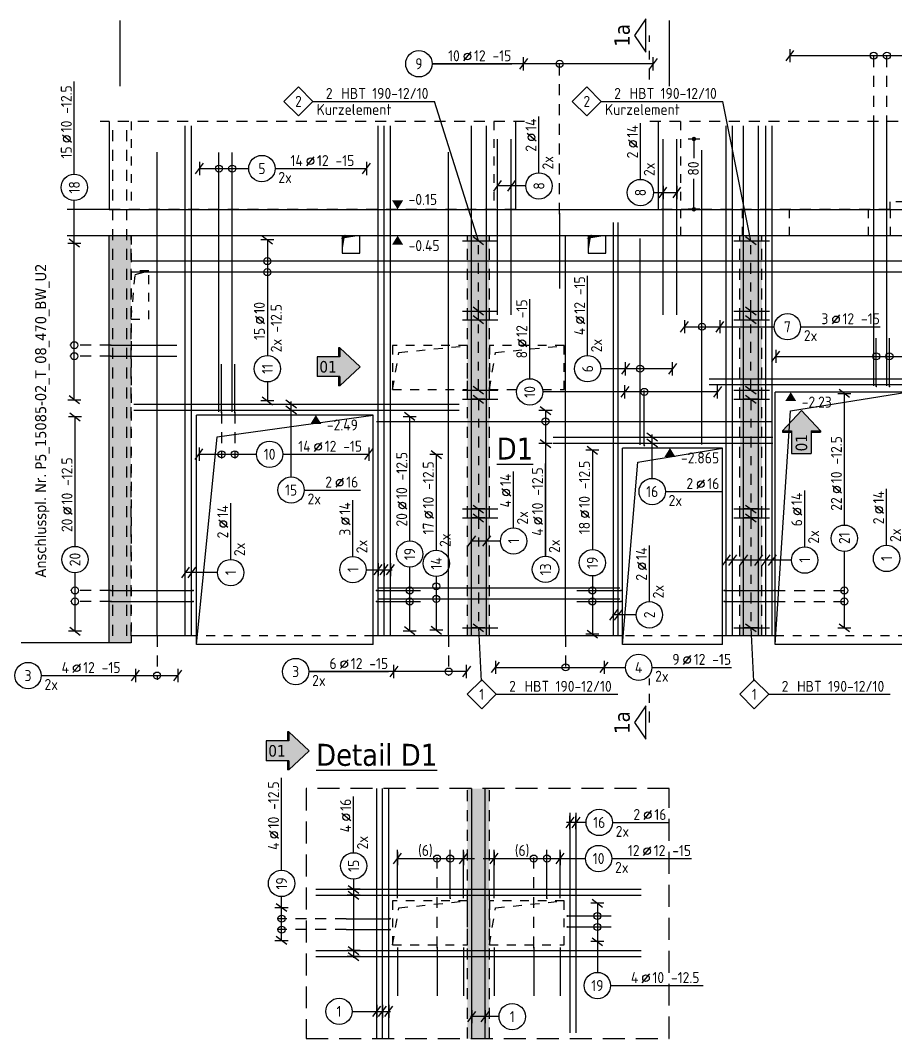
# Model space of a CAD drawing. Extents: x -12 to 78.8, y 0 to 40.3.
# Drawn here: x 2.31 to 12.26, y 15.06 to 26.64 of the extents above; entities that cross this region are included whole.
import ezdxf
from ezdxf.enums import TextEntityAlignment as Align

# ---------------------------------------------------------------- set-up
doc = ezdxf.new("R2010")
doc.units = 0
doc.header["$LTSCALE"] = 0.5
for name, pattern in [('AUSGEZOGEN', [1000.01, 1000, 0.01]), ('DASHDOTSMALL', [1.05, 0.5, -0.25, 0.05, -0.25]), ('DOT', [0.175, 0.05, -0.125]), ('HIDDEN', [0.375, 0.25, -0.125]), ('HIDDEN2', [0.187, 0.125, -0.062]), ('STRICHLINIE', [0.75, 0.5, -0.25]), ('STRICHPUNKT2', [0.55, 0.25, -0.125, 0.05, -0.125]), ('VERDECKT', [0.375, 0.25, -0.125])]:
    doc.linetypes.add(name, pattern=pattern)
for name, color, linetype in [('ACHSEN', 7, 'Continuous'), ('AFU', 7, 'Continuous'), ('BETON', 7, 'Continuous'), ('DETAIL', 7, 'Continuous'), ('DRUEBER', 7, 'Continuous'), ('grau_hell', 7, 'Continuous'), ('grau_mittel', 7, 'Continuous'), ('HBT', 7, 'Continuous'), ('HILFE', 7, 'Continuous'), ('INDEX', 7, 'Continuous'), ('koten', 7, 'Continuous'), ('MASSE', 7, 'Continuous'), ('OBJEKT', 7, 'Continuous'), ('RND', 7, 'Continuous'), ('SCHATTEN', 15, 'Continuous'), ('SCHNITTE', 7, 'Continuous'), ('TEXT', 7, 'Continuous'), ('VERDECKT', 7, 'Continuous'), ('WBZ', 7, 'Continuous')]:
    doc.layers.add(name, color=color, linetype=linetype)
doc.layers.add('NOPLOT', color=7, linetype='Continuous', plot=False)
doc.styles.add('helv', font='tahoma.ttf')
doc.styles.add('txt', font='isocp.shx')
doc.linetypes.add('AFU_50K', pattern='A,0.15,["/",Standard,S=0.2,R=0,X=-0.01,Y=-0.1],0.07,["/",Standard,S=0.2,R=0,X=-0.01,Y=-0.1],0.15', length=0.37)
doc.linetypes.add('AFU_50L', pattern='A,0.75,["/",Standard,S=0.2,R=0,X=-0.01,Y=-0.1],0.07,["/",Standard,S=0.2,R=0,X=-0.01,Y=-0.1],0.75', length=1.57)
doc.linetypes.add('AFU_50M', pattern='A,0.45,["/",Standard,S=0.2,R=0,X=-0.01,Y=-0.1],0.07,["/",Standard,S=0.2,R=0,X=-0.01,Y=-0.1],0.45', length=0.97)
doc.dimstyles.new('DOT_I', dxfattribs={"dimscale": 0.5, "dimtxt": 0.25, "dimasz": 0.25, "dimexe": 0.1, "dimexo": 0.3, "dimgap": 0.1, "dimtad": 1, "dimdec": 3, "dimzin": 3, "dimtxsty": 'txt', "dimblk": 'DOT', "dimblk1": 'DOT', "dimblk2": 'DOT', "dimsah": 1, "dimcen": 0.1, "dimse1": 1, "dimse2": 1, "dimazin": 0, "dimtfac": 1, "dimtdec": 4, "dimtix": 1, "dimtmove": 2, "dimatfit": 3, "dimfxl": 0, "dimtvp": 1, "dimtolj": 1, "dimtzin": 0, "dimarcsym": 0})

# ---------------------------------------------------------------- blocks, each defined once
blk = doc.blocks.new('okrd_o')
at = {"layer": 'koten', "color": 7, "linetype": 'Continuous'}
blk.add_solid([(-0.125, 0.202), (0.125, 0.202), (0, 0)], dxfattribs=at)
at = {"layer": 'koten', "style": 'txt'}
blk.add_attdef('OKRD', (0.25, 0.1), '', height=0.25, dxfattribs=at)
blk = doc.blocks.new('okrd_u')
at = {"layer": 'koten', "color": 7, "linetype": 'Continuous'}
blk.add_solid([(-0.125, -0.202), (0.125, -0.202), (0, 0)], dxfattribs=at)
at = {"layer": 'koten', "style": 'txt'}
blk.add_attdef('OKRD', (0.25, -0.35), '', height=0.25, dxfattribs=at)
blk = doc.blocks.new('RND_LEI')
at = {"layer": 'RND', "color": 7, "linetype": 'Continuous'}
blk.add_line((1.022, 0.066), (1.19, 0.27), dxfattribs=at)
for centre, radius in [((0, 0), 0.3), ((1.106, 0.168), 0.075)]:
    blk.add_circle(centre, radius, dxfattribs=at)
at = {"layer": 'RND', "color": 7, "linetype": 'Continuous', "style": 'txt'}
blk.add_attdef('ANZ', text='', height=0.25, dxfattribs=at).set_placement((0.931, 0.057), align=Align.RIGHT)
for tag, p in [('DUM', (1.253, 0.057)), ('ABSTD', (1.674, 0.057)), ('POSTXT', (0.374, -0.327))]:
    blk.add_attdef(tag, p, '', height=0.25, dxfattribs=at)
blk.add_attdef('POSL', text='', height=0.25, dxfattribs=at).set_placement((0, 0), align=Align.MIDDLE)
blk = doc.blocks.new('lei_gre')
at = {"layer": 'RND', "color": 7, "linetype": 'Continuous'}
for p, q in [((-0.09, -0.12), (0.09, 0.12)), ((0, 0.15), (0, -0.15))]:
    blk.add_line(p, q, dxfattribs=at)
blk = doc.blocks.new('HBT_LEI')
at = {"layer": 'HBT', "color": 7, "linetype": 'Continuous'}
blk.add_lwpolyline([(-0.33, 0), (0, 0.33), (0.33, 0), (0, -0.33)], close=True, dxfattribs=at)
at = {"layer": 'HBT', "color": 7, "linetype": 'Continuous', "style": 'txt'}
blk.add_attdef('STKH', text='', height=0.25, dxfattribs=at).set_placement((0.776, 0.055), align=Align.RIGHT)
at = {"layer": 'HBT', "style": 'txt'}
for tag, p in [('ARTH', (0.973, 0.055)), ('TEXTH', (0.415, -0.309))]:
    blk.add_attdef(tag, p, '', height=0.25, dxfattribs=at)
at = {"layer": 'HBT', "color": 7, "linetype": 'Continuous', "style": 'txt'}
blk.add_attdef('POSH', text='', height=0.25, dxfattribs=at).set_placement((0, -0.126), align=Align.CENTER)
blk = doc.blocks.new('RND_HIN')
at = {"layer": 'RND', "color": 7, "linetype": 'Continuous'}
blk.add_circle((0, 0), 0.3, dxfattribs=at)
at = {"layer": 'RND', "color": 7, "linetype": 'Continuous', "style": 'txt'}
blk.add_attdef('POSI', text='', height=0.25, dxfattribs=at).set_placement((0, 0), align=Align.MIDDLE)
blk = doc.blocks.new('SCHN-2')
at = {"layer": 'SCHNITTE', "color": 6, "linetype": 'Continuous'}
blk.add_lwpolyline([(0.378, 0.088), (0, 0.34), (-0.378, 0.088)], close=True, dxfattribs=at)
at = {"layer": 'SCHNITTE', "color": 1, "linetype": 'DASHDOTSMALL', "style": 'helv'}
blk.add_attdef('SCHN-2', text='', height=0.35, dxfattribs=at).set_placement((0, 0.45), align=Align.CENTER)
blk = doc.blocks.new('DOT')
at = {"layer": 'MASSE', "color": 7, "linetype": 'Continuous'}
for p, q in [((0, 0), (-1, 0)), ((0, 0.54), (0, -0.54))]:
    blk.add_line(p, q, dxfattribs=at)
at = {"layer": 'MASSE', "color": 7, "linetype": 'Continuous', "const_width": 0.2}
blk.add_lwpolyline([(-0.1, 0, 1), (0.1, 0, 1)], format="xyb", close=True, dxfattribs=at)
blk = doc.blocks.new('*D33')
at = {"layer": 'Defpoints', "color": 0, "linetype": 'AUSGEZOGEN', "transparency": 16777216}
for p in [(9.968, 25.29), (9.968, 25.29), (9.968, 24.49)]:
    blk.add_point(p, dxfattribs=at)
at = {"layer": 'MASSE', "color": 0, "linetype": 'AUSGEZOGEN', "lineweight": -2, "transparency": 16777216}
for p, q in [((9.968, 25.165), (9.968, 25.073)), ((9.968, 24.615), (9.968, 24.835))]:
    blk.add_line(p, q, dxfattribs=at)
at = {"layer": 'MASSE', "color": 0, "linetype": 'AUSGEZOGEN', "lineweight": -2, "transparency": 16777216, "xscale": 0.125, "yscale": 0.125, "zscale": 0.125}
for p, rotation in [((9.968, 25.29), 90), ((9.968, 24.49), 270)]:
    blk.add_blockref('DOT', p, dxfattribs=dict(at, rotation=rotation))
at = {"layer": 'MASSE', "color": 0, "linetype": 'AUSGEZOGEN', "transparency": 16777216, "insert": (9.961, 24.954), "char_height": 0.125, "attachment_point": 5, "rotation": 90, "style": 'txt'}
blk.add_mtext('\\A1;80', dxfattribs=at)
blk = doc.blocks.new('hin_ind5')
at = {"layer": 'grau_hell', "linetype": 'AUSGEZOGEN'}
h = blk.add_hatch(color=9, dxfattribs=at)
h.dxf.hatch_style = 2
h.paths.add_polyline_path([(0, 0), (0.619, -0.577), (0.619, -0.3), (1.306, -0.3), (1.306, 0.3), (0.619, 0.3), (0.619, 0.577)])
h.paths.add_polyline_path([(0.34, -0.274), (1.311, -0.274), (1.311, 0.274), (0.34, 0.274)], flags=9)
at = {"layer": 'OBJEKT', "linetype": 'AUSGEZOGEN'}
for points in [[(0.619, 0.3), (0.66, 0.3), (0.66, 0.577), (0.619, 0.577)], [(0.619, -0.577), (0.66, -0.577), (0.66, -0.3), (0.619, -0.3)]]:
    blk.add_hatch(color=1, dxfattribs=at).paths.add_polyline_path(points)
at = {"layer": 'OBJEKT', "color": 1, "linetype": 'AUSGEZOGEN'}
for p, q in [((0, 0), (0.619, 0.577)), ((0.619, 0.577), (0.619, 0.3)), ((0.619, 0.577), (0.66, 0.577)), ((0.66, 0.577), (0.66, 0.3)), ((0, 0), (0.619, -0.577)), ((0.619, 0.3), (1.306, 0.3)), ((1.306, 0.3), (1.306, -0.3)), ((0.619, -0.3), (0.619, -0.577)), ((0.619, -0.3), (1.306, -0.3)), ((0.66, -0.3), (0.66, -0.577))]:
    blk.add_line(p, q, dxfattribs=at)
at = {"layer": 'OBJEKT', "color": 7, "linetype": 'AUSGEZOGEN'}
blk.add_line((0.619, -0.577), (0.66, -0.577), dxfattribs=at)
at = {"layer": 'INDEX', "color": 1, "linetype": 'Continuous', "style": 'helv'}
blk.add_attdef('INDEX', text='', height=0.35, rotation=360, dxfattribs=at).set_placement((1.259, 0), align=Align.MIDDLE_RIGHT)

msp = doc.modelspace()

# ---------------------------------------------------------------- hatches: boundary and pattern name
at = {"layer": 'grau_mittel'}
for points in [[(3.3158, 19.5598), (3.5658, 19.5598), (3.5658, 19.6398), (3.5658, 24.1898), (3.3158, 24.1898)], [(7.3908, 19.6398), (7.6408, 19.6398), (7.6408, 24.1898), (7.3908, 24.1898)], [(10.7408, 24.1898), (10.4908, 24.1898), (10.4908, 19.6398), (10.7408, 19.6398)], [(7.3908, 15.0572), (7.6408, 15.0572), (7.6408, 17.9019), (7.3908, 17.9019)]]:
    msp.add_hatch(color=61, dxfattribs=at).paths.add_polyline_path(points)

# ---------------------------------------------------------------- linework, layer by layer
at = {"layer": 'ACHSEN', "color": 140, "linetype": 'AUSGEZOGEN'}
for p, q in [((3.4408, 25.8892), (3.4408, 26.6392)), ((9.6908, 25.8892), (9.6908, 26.6392))]:
    msp.add_line(p, q, dxfattribs=at)
at = {"layer": 'AFU', "color": 8, "linetype": 'AFU_50L'}
for p, q in [((3.3158, 24.4898), (7.9408, 24.4898)), ((9.5658, 24.4898), (17.8158, 24.4898)), ((5.9658, 24.1898), (3.3158, 24.1898)), ((8.7658, 24.1898), (6.1658, 24.1898)), ((17.5158, 24.1898), (8.9658, 24.1898)), ((9.1558, 19.6398), (6.3208, 19.6398))]:
    msp.add_line(p, q, dxfattribs=at)
at = {"layer": 'AFU', "color": 8, "linetype": 'AFU_50M'}
for p, q in [((4.3108, 19.6398), (3.5658, 19.6398)), ((10.8908, 19.6398), (10.2908, 19.6398))]:
    msp.add_line(p, q, dxfattribs=at)
at = {"layer": 'AFU', "color": 8, "linetype": 'AFU_50K'}
for p, q in [((3.5658, 19.6398), (3.5658, 19.5598)), ((3.5658, 19.5598), (3.3158, 19.5598))]:
    msp.add_line(p, q, dxfattribs=at)
at = {"layer": 'BETON', "color": 6, "linetype": 'AUSGEZOGEN'}
for p, q in [((3.3158, 25.4898), (3.3158, 24.4898)), ((7.9408, 24.4898), (7.9408, 25.4898)), ((9.5658, 24.4898), (9.5658, 25.4898)), ((3.3158, 24.4898), (2.8404, 24.4898)), ((7.9408, 24.4898), (9.5658, 24.4898)), ((3.3158, 24.1898), (2.8404, 24.1898)), ((3.3158, 19.5598), (3.3158, 24.1898)), ((10.8908, 19.5398), (10.8908, 22.4098)), ((12.3908, 22.4098), (10.8908, 22.4098)), ((4.3108, 19.5398), (4.3108, 22.1498)), ((6.3208, 22.1498), (4.3108, 22.1498)), ((6.3208, 19.5398), (6.3208, 22.1498)), ((9.1558, 19.5398), (9.1558, 21.7748)), ((10.2908, 21.7748), (9.1558, 21.7748)), ((10.2908, 19.5398), (10.2908, 21.7748)), ((3.3158, 19.5598), (2.3158, 19.5598)), ((6.3208, 19.5398), (4.3108, 19.5398)), ((10.2908, 19.5398), (9.1558, 19.5398)), ((12.3908, 19.5398), (10.8908, 19.5398))]:
    msp.add_line(p, q, dxfattribs=at)
for points in [[(5.9658, 24.1898), (5.9658, 23.9898), (6.1658, 23.9898), (6.1658, 24.1898)], [(8.7658, 24.1898), (8.7658, 23.9898), (8.9658, 23.9898), (8.9658, 24.1898)]]:
    msp.add_lwpolyline(points, close=True, dxfattribs=at)
at = {"layer": 'DETAIL', "color": 102, "linetype": 'STRICHLINIE'}
msp.add_lwpolyline([(5.5564, 15.0572), (9.6878, 15.0572), (9.6878, 17.9019), (5.5564, 17.9019)], close=True, dxfattribs=at)
at = {"layer": 'DRUEBER', "color": 7, "linetype": 'DOT'}
for p, q in [((3.5658, 25.4898), (3.5658, 24.4898)), ((7.6908, 25.4898), (7.6908, 24.4898)), ((9.8158, 25.4898), (9.8158, 24.1898)), ((3.5658, 24.4898), (7.6908, 24.4898)), ((10.5158, 24.4898), (11.0508, 24.4898)), ((10.5158, 24.4898), (10.5158, 24.1898)), ((11.0508, 24.4898), (11.0508, 24.1898)), ((11.9508, 24.4898), (12.2008, 24.4898)), ((11.9508, 24.4898), (11.9508, 24.1898)), ((12.2008, 24.4898), (12.2008, 24.1898)), ((3.5658, 24.1898), (3.5658, 19.6398)), ((9.8158, 24.1898), (3.5658, 24.1898)), ((11.0508, 24.1898), (10.5158, 24.1898)), ((12.2008, 24.1898), (11.9508, 24.1898)), ((6.3208, 19.6398), (4.3108, 19.6398)), ((10.2908, 19.6398), (9.1558, 19.6398)), ((12.3908, 19.6398), (10.8908, 19.6398))]:
    msp.add_line(p, q, dxfattribs=at)
at = {"layer": 'HBT', "color": 7, "linetype": 'AUSGEZOGEN'}
for p, q in [((5.6346, 25.7181), (7.0164, 25.7181)), ((7.5158, 24.1316), (7.0164, 25.7181)), ((8.9144, 25.7181), (10.2962, 25.7181)), ((10.6158, 24.1316), (10.2962, 25.7181)), ((7.5156, 19.7316), (7.5466, 19.1241)), ((10.6156, 19.7316), (10.6466, 19.1241)), ((7.7193, 18.9743), (9.1011, 18.9743)), ((10.8193, 18.9743), (12.2011, 18.9743))]:
    msp.add_line(p, q, dxfattribs=at)
at = {"layer": 'HBT', "color": 6, "linetype": 'STRICHPUNKT2'}
for p, q in [((7.5158, 23.3316), (7.5158, 24.1316)), ((10.6158, 23.3316), (10.6158, 24.1316)), ((7.5158, 22.4316), (7.5158, 23.2316)), ((10.6158, 22.4316), (10.6158, 23.2316)), ((7.5156, 22.3316), (7.5156, 21.0816)), ((10.6156, 22.3316), (10.6156, 21.0816)), ((7.5156, 20.9816), (7.5156, 19.7316)), ((10.6156, 20.9816), (10.6156, 19.7316))]:
    msp.add_line(p, q, dxfattribs=at)
at = {"layer": 'HBT', "color": 7, "linetype": 'VERDECKT'}
for p, q in [((7.5158, 23.2316), (7.5158, 23.3316)), ((10.6158, 23.2316), (10.6158, 23.3316)), ((7.5156, 21.0816), (7.5156, 20.9816)), ((10.6156, 21.0816), (10.6156, 20.9816))]:
    msp.add_line(p, q, dxfattribs=at)
at = {"layer": 'HILFE', "color": 102, "linetype": 'HIDDEN'}
for p, q in [((8.0408, 25.4898), (3.2158, 25.4898)), ((17.9158, 25.4898), (9.4658, 25.4898))]:
    msp.add_line(p, q, dxfattribs=at)
at = {"layer": 'HILFE', "color": 102, "linetype": 'AUSGEZOGEN'}
for p, q in [((11.0675, 22.1968), (12.3908, 22.4098)), ((4.5456, 21.9021), (6.3208, 22.1498)), ((10.8908, 19.5398), (11.0675, 22.1968)), ((4.3108, 19.5398), (4.5456, 21.9021)), ((9.3289, 21.6159), (10.2908, 21.7748)), ((9.1558, 19.5398), (9.3289, 21.6159))]:
    msp.add_line(p, q, dxfattribs=at)
at = {"layer": 'NOPLOT', "color": 191, "linetype": 'Continuous'}
for points in [[(6.5958, 16.6544), (6.5958, 17.2044)], [(7.3458, 16.6544), (7.3458, 17.2044)], [(7.6958, 16.6544), (7.6958, 17.2044)], [(8.4458, 16.6544), (8.4458, 17.2044)], [(6.5958, 16.0931), (6.5958, 15.5431)], [(7.3458, 16.0931), (7.3458, 15.5431)], [(7.6958, 16.0931), (7.6958, 15.5431)], [(8.4458, 16.0931), (8.4458, 15.5431)]]:
    msp.add_lwpolyline(points, dxfattribs=at)
at = {"layer": 'OBJEKT', "color": 191, "linetype": 'AUSGEZOGEN'}
for p, q in [((7.3335, 24.1316), (7.7364, 24.1316)), ((10.4232, 24.1316), (10.8261, 24.1316)), ((7.3335, 23.3316), (7.7364, 23.3316)), ((10.4232, 23.3316), (10.8261, 23.3316)), ((7.3335, 23.2316), (7.7364, 23.2316)), ((10.4232, 23.2316), (10.8261, 23.2316)), ((7.3335, 22.4316), (7.7364, 22.4316)), ((10.4232, 22.4316), (10.8261, 22.4316)), ((7.3335, 22.3316), (7.7364, 22.3316)), ((10.4232, 22.3316), (10.8261, 22.3316)), ((7.3335, 21.0816), (7.7364, 21.0816)), ((10.4232, 21.0816), (10.8261, 21.0816)), ((7.3335, 20.9816), (7.7364, 20.9816)), ((10.4232, 20.9816), (10.8261, 20.9816)), ((7.3335, 19.7316), (7.7364, 19.7316)), ((10.4232, 19.7316), (10.8261, 19.7316))]:
    msp.add_line(p, q, dxfattribs=at)
at = {"layer": 'RND', "color": 102, "linetype": 'VERDECKT'}
for p, q in [((8.4403, 24.4376), (8.4403, 26.1955)), ((12.0123, 25.4318), (12.0123, 26.2879)), ((12.1623, 25.4318), (12.1623, 26.2879)), ((3.3359, 22.9442), (2.87, 22.9442)), ((3.3359, 22.8192), (2.87, 22.8192)), ((9.4033, 22.3039), (9.4033, 22.4636)), ((4.5949, 22.1805), (4.5949, 21.654)), ((4.7449, 22.1805), (4.7449, 21.654)), ((3.3359, 20.1548), (2.8776, 20.1548)), ((10.8814, 20.1548), (11.7286, 20.1548)), ((3.3359, 20.0298), (2.8776, 20.0298)), ((10.8814, 20.0298), (11.7286, 20.0298)), ((3.8612, 19.6398), (3.8612, 19.1368)), ((7.1777, 19.6398), (7.1777, 19.1826)), ((8.5071, 19.6398), (8.5071, 19.2302)), ((7.0458, 16.0931), (7.0458, 17.1555)), ((8.1458, 16.0931), (8.1458, 17.1555)), ((6.0108, 16.4217), (5.2268, 16.4217)), ((6.0108, 16.2967), (5.2268, 16.2967))]:
    msp.add_line(p, q, dxfattribs=at)
at = {"layer": 'RND', "color": 7, "linetype": 'AUSGEZOGEN'}
for p, q in [((11.0603, 26.2379), (12.3681, 26.2379)), ((8.0283, 26.1455), (6.9892, 26.1455)), ((6.9892, 26.1455), (7.8955, 26.1455)), ((9.5034, 26.1455), (8.0283, 26.1455)), ((2.92, 24.8898), (2.92, 25.9423)), ((8.2049, 24.906), (8.2049, 25.546)), ((9.3589, 24.8309), (9.3589, 25.4709)), ((4.3437, 24.9533), (4.9036, 24.9533)), ((5.2036, 24.9533), (6.2426, 24.9533)), ((2.92, 24.1057), (2.92, 24.5898)), ((2.92, 22.3231), (2.92, 24.1057)), ((5.1157, 24.1417), (5.1157, 22.8264)), ((8.7586, 22.8267), (8.7586, 23.733)), ((8.0998, 22.5636), (8.0998, 23.4699)), ((9.8599, 23.1545), (10.2638, 23.1545)), ((10.2638, 23.1545), (10.8809, 23.1545)), ((11.1809, 23.1545), (12.0871, 23.1545)), ((10.8999, 22.8175), (12.3785, 22.8175)), ((9.1889, 22.6767), (8.9086, 22.6767)), ((9.7236, 22.6767), (9.1889, 22.6767)), ((5.1157, 22.5264), (5.1157, 22.3108)), ((9.1813, 22.4136), (8.2498, 22.4136)), ((10.2345, 22.4136), (9.1813, 22.4136)), ((11.6786, 20.8989), (11.6786, 22.3939)), ((2.9276, 22.1287), (2.9276, 20.6567)), ((6.735, 20.7195), (6.735, 22.1328)), ((8.2794, 22.2024), (8.2794, 21.8274)), ((8.2794, 21.8274), (8.2794, 20.5448)), ((4.3386, 21.704), (4.9916, 21.704)), ((5.2916, 21.704), (6.2698, 21.704)), ((7.0372, 21.7024), (7.0372, 20.6126)), ((8.8126, 21.7502), (8.8126, 20.6196)), ((8.2794, 20.5448), (8.2794, 21.5973)), ((7.9164, 20.867), (7.9164, 21.507)), ((5.5355, 21.2968), (6.1755, 21.2968)), ((9.6429, 21.2797), (10.2829, 21.2797)), ((11.2278, 20.6499), (11.2278, 21.2899)), ((12.1587, 20.6692), (12.1587, 21.3092)), ((4.6986, 20.5081), (4.6986, 21.1481)), ((6.089, 20.5411), (6.089, 21.1811)), ((9.4612, 20.0275), (9.4612, 20.6675)), ((11.6786, 19.728), (11.6786, 20.5989)), ((6.735, 19.6959), (6.735, 20.4195)), ((2.9276, 20.3567), (2.9276, 19.6919)), ((7.0372, 20.3126), (7.0372, 19.7024)), ((8.8126, 20.3196), (8.8126, 19.6594)), ((6.555, 19.2326), (5.588, 19.2326)), ((5.588, 19.2326), (6.4943, 19.2326)), ((7.3819, 19.2326), (6.555, 19.2326)), ((7.7101, 19.2802), (8.9456, 19.2802)), ((8.9456, 19.2802), (9.1891, 19.2802)), ((9.4891, 19.2802), (10.3953, 19.2802)), ((2.5438, 19.1868), (3.45, 19.1868)), ((3.45, 19.1868), (3.617, 19.1868)), ((3.617, 19.1868), (4.0979, 19.1868)), ((5.2768, 16.9724), (5.2768, 18.0249)), ((6.0967, 17.1724), (6.0967, 17.8124)), ((9.0405, 17.516), (9.6805, 17.516)), ((6.5958, 17.1055), (7.3458, 17.1055)), ((7.6958, 17.1055), (8.4458, 17.1055)), ((8.4458, 17.1055), (8.7338, 17.1055)), ((9.0338, 17.1055), (9.9401, 17.1055)), ((5.2768, 16.5473), (5.2768, 16.6724)), ((8.8694, 16.5967), (8.8694, 16.1604)), ((5.2768, 16.1729), (5.2768, 16.5473)), ((8.8694, 16.1604), (8.8694, 15.8108)), ((9.0194, 15.6608), (10.0719, 15.6608))]:
    msp.add_line(p, q, dxfattribs=at)
at = {"layer": 'RND', "color": 102, "linetype": 'AUSGEZOGEN'}
for p, q in [((8.0549, 24.756), (7.7276, 24.756)), ((9.5089, 24.6809), (9.784, 24.6809)), ((5.3855, 21.4468), (5.3855, 22.3025)), ((9.4929, 21.4297), (9.4929, 21.9284)), ((7.7664, 20.717), (7.4275, 20.717)), ((6.239, 20.3911), (6.5369, 20.3911)), ((11.0778, 20.4999), (10.3237, 20.4999)), ((4.5486, 20.3581), (4.172, 20.3581)), ((9.3112, 19.8775), (9.0425, 19.8775)), ((8.7405, 17.516), (8.5189, 17.516)), ((6.0967, 16.8724), (6.0967, 15.9769)), ((6.0813, 15.3677), (6.5172, 15.3677)), ((7.7508, 15.3074), (7.4244, 15.3074))]:
    msp.add_line(p, q, dxfattribs=at)
at = {"layer": 'RND', "color": 7, "linetype": 'VERDECKT'}
msp.add_line((7.3458, 17.1055), (7.6958, 17.1055), dxfattribs=at)
at = {"layer": 'RND', "color": 7, "linetype": 'HIDDEN'}
for points in [[(3.3564, 19.6398), (3.3564, 25.4398)], [(3.5163, 19.6398), (3.5163, 25.4398)]]:
    msp.add_lwpolyline(points, dxfattribs=at)
at = {"layer": 'RND', "color": 1, "linetype": 'AUSGEZOGEN'}
for points in [[(4.1824, 19.6398), (4.1824, 25.4398)], [(4.2543, 19.6398), (4.2543, 25.4398)], [(6.3773, 19.6398), (6.3773, 25.4398)], [(6.4432, 19.6398), (6.4432, 25.4398)], [(6.5151, 19.6398), (6.5151, 25.4398)], [(7.4365, 19.6398), (7.4365, 25.4398)], [(7.6081, 19.6398), (7.6081, 25.4398)], [(10.3355, 19.6398), (10.3355, 25.4398)], [(10.4074, 19.6398), (10.4074, 25.4398)], [(10.5307, 19.6398), (10.5307, 25.4398)], [(10.7023, 19.6398), (10.7023, 25.4398)], [(10.7864, 19.6398), (10.7864, 25.4398)], [(10.8582, 19.6398), (10.8582, 25.4398)], [(12.0123, 22.4818), (12.0123, 25.4318)], [(12.1623, 22.4818), (12.1623, 25.4318)], [(7.7316, 23.2898), (7.7316, 25.2898)], [(7.8906, 23.2898), (7.8906, 25.2898)], [(9.616, 23.2898), (9.616, 25.2898)], [(9.7749, 23.2898), (9.7749, 25.2898)], [(3.8612, 19.6398), (3.8612, 25.1398)], [(4.5656, 22.1862), (4.5656, 25.1362)], [(4.7156, 22.1862), (4.7156, 25.1362)], [(7.1777, 19.6398), (7.1777, 25.1398)], [(10.0594, 21.8143), (10.0594, 25.1643)], [(8.4403, 24.4376), (8.4403, 23.5876)], [(9.0529, 19.6398), (9.0529, 24.3398)], [(9.1045, 19.6398), (9.1045, 24.3398)], [(8.5071, 19.6398), (8.5071, 24.1898)], [(9.3559, 21.8096), (9.3559, 24.1596)], [(13.0658, 23.9006), (3.5658, 23.9006)], [(13.0658, 23.7756), (3.5658, 23.7756)], [(3.3359, 22.9442), (4.0859, 22.9442)], [(12.0416, 22.4761), (12.0416, 23.0261)], [(12.1916, 22.4761), (12.1916, 23.0261)], [(3.3359, 22.8192), (4.0859, 22.8192)], [(4.5949, 22.1805), (4.5949, 22.7305)], [(4.7449, 22.1805), (4.7449, 22.7305)], [(10.1408, 22.5637), (13.1408, 22.5637)], [(10.1408, 22.4962), (13.1408, 22.4962)], [(3.5956, 22.2737), (7.2956, 22.2737)], [(9.4033, 21.8039), (9.4033, 22.3039)], [(3.5956, 22.2062), (7.2956, 22.2062)], [(6.3578, 22.0774), (10.8578, 22.0774)], [(8.3667, 21.8987), (10.8667, 21.8987)], [(8.3667, 21.8312), (10.8667, 21.8312)], [(3.3359, 20.1548), (4.2708, 20.1548)], [(6.3574, 20.1548), (6.8574, 20.1548)], [(6.3747, 20.1842), (9.1247, 20.1842)], [(8.6371, 20.1548), (9.1371, 20.1548)], [(10.3125, 20.1548), (10.8814, 20.1548)], [(6.3747, 20.0592), (9.1247, 20.0592)], [(3.3359, 20.0298), (4.2708, 20.0298)], [(6.3574, 20.0298), (6.8574, 20.0298)], [(8.6371, 20.0298), (9.1371, 20.0298)], [(10.3125, 20.0298), (10.8814, 20.0298)], [(6.3596, 15.0572), (6.3596, 17.9019)], [(6.4255, 15.0572), (6.4255, 17.9019)], [(6.4975, 15.0572), (6.4975, 17.9019)], [(7.4425, 15.0572), (7.4425, 17.9019)], [(7.5932, 15.0572), (7.5932, 17.9019)], [(8.5564, 17.6237), (8.5564, 15.1237)], [(8.6238, 17.6237), (8.6238, 15.1237)], [(7.1958, 16.6544), (7.1958, 17.2044)], [(8.2958, 16.6544), (8.2958, 17.2044)], [(5.6661, 16.7554), (9.3661, 16.7554)], [(5.6661, 16.688), (9.3661, 16.688)], [(8.5274, 16.4523), (9.0274, 16.4523)], [(6.0108, 16.4217), (6.5108, 16.4217)], [(6.0108, 16.2967), (6.5108, 16.2967)], [(8.5274, 16.3273), (9.0274, 16.3273)], [(5.6661, 16.0595), (9.3661, 16.0595)], [(5.6661, 15.992), (9.3661, 15.992)], [(7.0458, 16.0931), (7.0458, 15.5431)], [(8.1458, 16.0931), (8.1458, 15.5431)]]:
    msp.add_lwpolyline(points, dxfattribs=at)
at = {"layer": 'RND', "color": 7, "linetype": 'AUSGEZOGEN', "const_width": 0.01}
for points in [[(8.4353, 24.4376, 1), (8.4453, 24.4376, 1)], [(3.3309, 22.9442, 1), (3.3409, 22.9442, 1)], [(3.3309, 22.8192, 1), (3.3409, 22.8192, 1)], [(12.0366, 22.4761, 1), (12.0466, 22.4761, 1)], [(12.1866, 22.4761, 1), (12.1966, 22.4761, 1)], [(4.5899, 22.1805, 1), (4.5999, 22.1805, 1)], [(4.7399, 22.1805, 1), (4.7499, 22.1805, 1)], [(9.3983, 21.8039, 1), (9.4083, 21.8039, 1)], [(3.3309, 20.1548, 1), (3.3409, 20.1548, 1)], [(4.2658, 20.1548, 1), (4.2758, 20.1548, 1)], [(6.3524, 20.1548, 1), (6.3624, 20.1548, 1)], [(9.1321, 20.1548, 1), (9.1421, 20.1548, 1)], [(10.3075, 20.1548, 1), (10.3175, 20.1548, 1)], [(10.8764, 20.1548, 1), (10.8864, 20.1548, 1)], [(3.3309, 20.0298, 1), (3.3409, 20.0298, 1)], [(4.2658, 20.0298, 1), (4.2758, 20.0298, 1)], [(6.3524, 20.0298, 1), (6.3624, 20.0298, 1)], [(9.1321, 20.0298, 1), (9.1421, 20.0298, 1)], [(10.3075, 20.0298, 1), (10.3175, 20.0298, 1)], [(10.8764, 20.0298, 1), (10.8864, 20.0298, 1)], [(7.1908, 16.6544, 1), (7.2008, 16.6544, 1)], [(8.2908, 16.6544, 1), (8.3008, 16.6544, 1)], [(8.5224, 16.4523, 1), (8.5324, 16.4523, 1)], [(6.5058, 16.4217, 1), (6.5158, 16.4217, 1)], [(8.5224, 16.3273, 1), (8.5324, 16.3273, 1)], [(6.5058, 16.2967, 1), (6.5158, 16.2967, 1)], [(7.0408, 16.0931, -1), (7.0508, 16.0931, -1)], [(8.1408, 16.0931, -1), (8.1508, 16.0931, -1)]]:
    msp.add_lwpolyline(points, format="xyb", close=True, dxfattribs=at)
at = {"layer": 'RND', "color": 7, "linetype": 'AUSGEZOGEN'}
for centre in [(8.4403, 26.1455), (12.0123, 26.2379), (12.1623, 26.2379), (4.5656, 24.9533), (4.7156, 24.9533), (5.1157, 23.9006), (5.1157, 23.7756), (10.0594, 23.1545), (2.92, 22.9442), (2.92, 22.8192), (12.0416, 22.8175), (12.1916, 22.8175), (9.3559, 22.6767), (9.4033, 22.4136), (8.2794, 22.0774), (4.5949, 21.704), (4.7449, 21.704), (2.9276, 20.1548), (6.735, 20.1548), (7.0372, 20.2024), (8.8126, 20.1548), (11.6786, 20.1548), (2.9276, 20.0298), (6.735, 20.0298), (7.0372, 20.0592), (8.8126, 20.0298), (11.6786, 20.0298), (3.8612, 19.1868), (7.1777, 19.2326), (8.5071, 19.2802), (7.0458, 17.1055), (7.1958, 17.1055), (8.1458, 17.1055), (8.2958, 17.1055), (5.2768, 16.4217), (8.8694, 16.4523), (5.2768, 16.2967), (8.8694, 16.3273)]:
    msp.add_circle(centre, 0.04, dxfattribs=at)
at = {"layer": 'SCHATTEN', "color": 1, "linetype": 'AUSGEZOGEN'}
for points in [[(5.9658, 23.9898, 0, 0.0326, 0), (5.982, 24.1885, 0, 0, 0), (5.9671, 24.1736, 0.0326, 0, 0), (6.1658, 24.1898, 0, 0, 0)], [(8.7658, 23.9898, 0, 0.0326, 0), (8.782, 24.1885, 0, 0, 0), (8.7671, 24.1736, 0.0326, 0, 0), (8.9658, 24.1898, 0, 0, 0)]]:
    msp.add_lwpolyline(points, format="xyseb", dxfattribs=at)
at = {"layer": 'SCHNITTE', "color": 6, "linetype": 'STRICHPUNKT2'}
for p, q in [((9.4631, 25.9683), (9.4631, 26.4683)), ((9.4631, 18.6525), (9.4631, 19.1525))]:
    msp.add_line(p, q, dxfattribs=at)
at = {"layer": 'VERDECKT', "color": 7, "linetype": 'HIDDEN'}
for p, q in [((12.3908, 24.5748), (12.1958, 24.5748)), ((12.1958, 24.5748), (12.1958, 24.4898)), ((7.9408, 24.4898), (3.3158, 24.4898))]:
    msp.add_line(p, q, dxfattribs=at)
at = {"layer": 'VERDECKT', "color": 7, "linetype": 'VERDECKT'}
for p, q in [((12.1958, 24.4898), (9.5658, 24.4898)), ((3.5658, 19.6398), (3.5658, 24.1898)), ((7.3908, 24.1898), (3.5658, 24.1898)), ((7.3908, 19.6398), (7.3908, 24.1898)), ((7.6408, 19.6398), (7.6408, 24.1898)), ((10.4908, 24.1898), (7.6408, 24.1898)), ((10.4908, 19.6398), (10.4908, 24.1898)), ((10.7408, 19.6398), (10.7408, 24.1898)), ((12.2921, 24.1898), (10.7408, 24.1898)), ((7.3908, 15.0572), (7.3908, 17.9019)), ((7.6408, 15.0572), (7.6408, 17.9019))]:
    msp.add_line(p, q, dxfattribs=at)
at = {"layer": 'WBZ', "color": 102, "linetype": 'HIDDEN2'}
for p, q in [((3.5658, 23.2398), (3.6125, 23.7492)), ((3.6125, 23.7492), (3.7658, 23.7898)), ((6.6124, 22.8613), (7.3908, 22.9398)), ((7.7124, 22.8613), (8.4908, 22.9398)), ((6.5408, 22.4398), (6.6124, 22.8613)), ((7.6408, 22.4398), (7.7124, 22.8613)), ((6.6124, 16.5452), (7.3908, 16.6237)), ((7.7124, 16.5452), (8.4908, 16.6237)), ((6.5408, 16.1237), (6.6124, 16.5452)), ((7.6408, 16.1237), (7.7124, 16.5452))]:
    msp.add_line(p, q, dxfattribs=at)
for points in [[(3.5658, 23.2398), (3.7658, 23.2398), (3.7658, 23.7898), (3.5658, 23.7898)], [(6.5408, 22.4398), (7.3908, 22.4398), (7.3908, 22.9398), (6.5408, 22.9398)], [(6.5408, 16.1237), (7.3908, 16.1237), (7.3908, 16.6237), (6.5408, 16.6237)], [(7.6408, 16.1237), (8.4908, 16.1237), (8.4908, 16.6237), (7.6408, 16.6237)]]:
    msp.add_lwpolyline(points, close=True, dxfattribs=at)
msp.add_lwpolyline([(8.2475, 22.4398), (8.4908, 22.4398), (8.4908, 22.9398), (7.6408, 22.9398), (7.6408, 22.4398), (7.9521, 22.4398)], dxfattribs=at)

# ---------------------------------------------------------------- block references
at = {"color": 7, "linetype": 'AUSGEZOGEN'}
ref = msp.add_blockref('hin_ind5', (6.1724, 22.6991), dxfattribs=dict(at, xscale=-0.375, yscale=0.375, zscale=0.375))
ref.add_attrib('INDEX', '01', dxfattribs={"layer": 'INDEX', "color": 1, "linetype": 'Continuous', "height": 0.13125, "style": 'helv'}).set_placement((5.9045, 22.6991), align=Align.MIDDLE_RIGHT)
ref = msp.add_blockref('hin_ind5', (11.1899, 22.2012), dxfattribs=dict(at, xscale=-0.375, yscale=0.375, zscale=0.375, rotation=90))
ref.add_attrib('INDEX', '01', dxfattribs={"layer": 'INDEX', "color": 1, "linetype": 'Continuous', "height": 0.13125, "rotation": 90, "style": 'helv'}).set_placement((11.1899, 21.9333), align=Align.MIDDLE_RIGHT)
ref = msp.add_blockref('hin_ind5', (5.5914, 18.3308), dxfattribs=dict(at, xscale=-0.375, yscale=0.375, zscale=0.375))
ref.add_attrib('INDEX', '01', dxfattribs={"layer": 'INDEX', "color": 1, "linetype": 'Continuous', "height": 0.13125, "style": 'helv'}).set_placement((5.3235, 18.3308), align=Align.MIDDLE_RIGHT)
at = {"layer": 'HBT', "color": 7, "linetype": 'AUSGEZOGEN', "xscale": 0.5, "yscale": 0.5, "zscale": 0.5}
for p, values in [((5.4696, 25.7181), {'POSH': '2', 'STKH': '2', 'ARTH': 'HBT 190-12/10', 'TEXTH': 'Kurzelement'}), ((8.7494, 25.7181), {'POSH': '2', 'STKH': '2', 'ARTH': 'HBT 190-12/10', 'TEXTH': 'Kurzelement'}), ((7.5543, 18.9743), {'POSH': '1', 'STKH': '2', 'ARTH': 'HBT 190-12/10'}), ((10.6543, 18.9743), {'POSH': '1', 'STKH': '2', 'ARTH': 'HBT 190-12/10'})]:
    msp.add_blockref('HBT_LEI', p, dxfattribs=at).add_auto_attribs(values)
at = {"layer": 'HBT', "color": 6, "linetype": 'STRICHPUNKT2', "xscale": 0.5, "yscale": 0.5, "zscale": 0.5}
for p, rotation in [((7.5158, 24.1316), 90), ((10.6158, 24.1316), 90), ((7.5158, 23.3316), 90), ((10.6158, 23.3316), 90), ((7.5158, 23.2316), 90), ((10.6158, 23.2316), 90), ((7.5158, 22.4316), 90), ((10.6158, 22.4316), 90), ((7.5156, 22.3316), 270), ((10.6156, 22.3316), 270), ((7.5156, 21.0816), 270), ((10.6156, 21.0816), 270), ((7.5156, 20.9816), 270), ((10.6156, 20.9816), 270), ((7.5156, 19.7316), 270), ((10.6156, 19.7316), 270)]:
    msp.add_blockref('lei_gre', p, dxfattribs=dict(at, rotation=rotation))
at = {"layer": 'koten', "color": 7, "linetype": 'AUSGEZOGEN'}
ref = msp.add_blockref('okrd_o', (6.5973, 24.4898), dxfattribs=dict(at, xscale=0.5, yscale=0.5, zscale=0.5))
ref.add_attrib('OKRD', '-0.15', (6.7223, 24.5398), dxfattribs={"layer": '0', "color": 0, "linetype": 'ByBlock', "height": 0.125, "style": 'txt'})
at = {"layer": 'koten', "color": 7, "linetype": 'HIDDEN'}
ref = msp.add_blockref('okrd_u', (6.5973, 24.1898), dxfattribs=dict(at, xscale=0.5, yscale=0.5, zscale=0.5))
ref.add_attrib('OKRD', '-0.45', (6.7223, 24.0148), dxfattribs={"layer": '0', "color": 0, "linetype": 'ByBlock', "height": 0.125, "style": 'txt'})
at = {"layer": 'koten', "color": 1, "linetype": 'AUSGEZOGEN', "xscale": 0.5, "yscale": 0.5, "zscale": 0.5}
for p, values in [((11.0689, 22.4098), {'OKRD': '-2.23'}), ((5.6673, 22.1498), {'OKRD': '-2.49'}), ((9.6953, 21.7748), {'OKRD': '-2.865'})]:
    msp.add_blockref('okrd_u', p, dxfattribs=at).add_auto_attribs(values)
at = {"layer": 'RND', "color": 7, "linetype": 'AUSGEZOGEN', "xscale": 0.5, "yscale": 0.5, "zscale": 0.5}
for name, p, values in [('RND_LEI', (6.8392, 26.1455), {'POSL': '9', 'DUM': '12', 'ANZ': '10', 'ABSTD': '-15'}), ('RND_LEI', (5.0536, 24.9533), {'POSL': '5', 'DUM': '12', 'ANZ': '14', 'ABSTD': '-15', 'POSTXT': '2x'}), ('RND_LEI', (11.0309, 23.1545), {'POSL': '7', 'DUM': '12', 'ANZ': '3', 'ABSTD': '-15', 'POSTXT': '2x'}), ('RND_LEI', (5.1416, 21.704), {'POSL': '10', 'DUM': '12', 'ANZ': '14', 'ABSTD': '-15'}), ('RND_LEI', (5.3855, 21.2968), {'POSL': '15', 'DUM': '16', 'ANZ': '2', 'POSTXT': '2x'}), ('RND_LEI', (9.4929, 21.2797), {'POSL': '16', 'DUM': '16', 'ANZ': '2', 'POSTXT': '2x'}), ('RND_LEI', (5.438, 19.2326), {'POSL': '3', 'DUM': '12', 'ANZ': '6', 'ABSTD': '-15', 'POSTXT': '2x'}), ('RND_LEI', (9.3391, 19.2802), {'POSL': '4', 'DUM': '12', 'ANZ': '9', 'ABSTD': '-15', 'POSTXT': '2x'}), ('RND_LEI', (2.3938, 19.1868), {'POSL': '3', 'DUM': '12', 'ANZ': '4', 'ABSTD': '-15', 'POSTXT': '2x'}), ('RND_LEI', (8.8905, 17.516), {'POSL': '16', 'DUM': '16', 'ANZ': '2', 'POSTXT': '2x'}), ('RND_LEI', (8.8838, 17.1055), {'POSL': '10', 'DUM': '12', 'ANZ': '12', 'ABSTD': '-15', 'POSTXT': '2x'}), ('RND_LEI', (8.8694, 15.6608), {'POSL': '19', 'DUM': '10', 'ANZ': '4', 'ABSTD': '-12.5'}), ('RND_HIN', (5.9313, 15.3677), {'POSI': '1'}), ('RND_HIN', (7.9008, 15.3074), {'POSI': '1'})]:
    msp.add_blockref(name, p, dxfattribs=at).add_auto_attribs(values)
for p in [(11.0603, 26.2379), (4.3437, 24.9533), (6.2426, 24.9533), (9.8599, 23.1545), (10.2638, 23.1545), (10.8999, 22.8175), (4.3386, 21.704), (6.2698, 21.704), (7.7101, 19.2802), (8.9456, 19.2802), (3.617, 19.1868), (4.0979, 19.1868), (6.5958, 17.1055), (7.3458, 17.1055), (7.6958, 17.1055), (8.4458, 17.1055), (6.3596, 15.3677), (6.4255, 15.3677), (6.4975, 15.3677), (7.4425, 15.3074), (7.5932, 15.3074)]:
    msp.add_blockref('lei_gre', p, dxfattribs=at)
for p, rotation in [((8.0283, 26.1455), 180), ((9.5034, 26.1455), 180), ((2.92, 24.1057), 90), ((5.1157, 24.1417), 270), ((9.1889, 22.6767), 180), ((9.7236, 22.6767), 180), ((9.1813, 22.4136), 180), ((10.2345, 22.4136), 180), ((2.92, 22.3231), 90), ((5.1157, 22.3108), 270), ((11.6786, 22.3939), 90), ((8.2794, 22.2024), 270), ((2.9276, 22.1287), 270), ((6.735, 22.1328), 90), ((8.2794, 21.8274), 270), ((8.8126, 21.7502), 270), ((7.0372, 21.7024), 270), ((2.9276, 19.6919), 270), ((6.735, 19.6959), 90), ((7.0372, 19.7024), 270), ((8.8126, 19.6594), 270), ((11.6786, 19.728), 90), ((6.555, 19.2326), 180), ((7.3819, 19.2326), 180), ((5.2768, 16.5473), 90), ((8.8694, 16.5967), 270), ((5.2768, 16.1729), 90), ((8.8694, 16.1604), 270)]:
    msp.add_blockref('lei_gre', p, dxfattribs=dict(at, rotation=rotation))
at = {"layer": 'RND', "color": 7, "linetype": 'AUSGEZOGEN', "xscale": 0.5, "yscale": 0.5, "zscale": 0.5, "rotation": 90}
for p, values in [((2.92, 24.7398), {'POSL': '18', 'DUM': '10', 'ANZ': '15', 'ABSTD': '-12.5'}), ((8.2049, 24.756), {'POSL': '8', 'DUM': '14', 'ANZ': '2', 'POSTXT': '2x'}), ((9.3589, 24.6809), {'POSL': '8', 'DUM': '14', 'ANZ': '2', 'POSTXT': '2x'}), ((8.7586, 22.6767), {'POSL': '6', 'DUM': '12', 'ANZ': '4', 'ABSTD': '-15', 'POSTXT': '2x'}), ((5.1157, 22.6764), {'POSL': '11', 'DUM': '10', 'ANZ': '15', 'POSTXT': '2x -12.5'}), ((8.0998, 22.4136), {'POSL': '10', 'DUM': '12', 'ANZ': '8', 'ABSTD': '-15'}), ((11.6786, 20.7489), {'POSL': '21', 'DUM': '10', 'ANZ': '22', 'ABSTD': '-12.5'}), ((6.735, 20.5695), {'POSL': '19', 'DUM': '10', 'ANZ': '20', 'ABSTD': '-12.5'}), ((2.9276, 20.5067), {'POSL': '20', 'DUM': '10', 'ANZ': '20', 'ABSTD': '-12.5'}), ((7.0372, 20.4626), {'POSL': '14', 'DUM': '10', 'ANZ': '17', 'ABSTD': '-12.5', 'POSTXT': '2x'}), ((8.2794, 20.3948), {'POSL': '13', 'DUM': '10', 'ANZ': '4', 'ABSTD': '-12.5', 'POSTXT': '2x'}), ((8.8126, 20.4696), {'POSL': '19', 'DUM': '10', 'ANZ': '18', 'ABSTD': '-12.5'}), ((7.9164, 20.717), {'POSL': '1', 'DUM': '14', 'ANZ': '4', 'POSTXT': '2x'}), ((11.2278, 20.4999), {'POSL': '1', 'DUM': '14', 'ANZ': '6', 'POSTXT': '2x'}), ((12.1587, 20.5192), {'POSL': '1', 'DUM': '14', 'ANZ': '2', 'POSTXT': '2x'}), ((4.6986, 20.3581), {'POSL': '1', 'DUM': '14', 'ANZ': '2', 'POSTXT': '2x'}), ((6.089, 20.3911), {'POSL': '1', 'DUM': '14', 'ANZ': '3', 'POSTXT': '2x'}), ((9.4612, 19.8775), {'POSL': '2', 'DUM': '14', 'ANZ': '2', 'POSTXT': '2x'}), ((5.2768, 16.8224), {'POSL': '19', 'DUM': '10', 'ANZ': '4', 'ABSTD': '-12.5'}), ((6.0967, 17.0224), {'POSL': '15', 'DUM': '16', 'ANZ': '4', 'POSTXT': '2x'})]:
    msp.add_blockref('RND_LEI', p, dxfattribs=at).add_auto_attribs(values)
at = {"layer": 'RND', "color": 102, "linetype": 'AUSGEZOGEN', "xscale": 0.5, "yscale": 0.5, "zscale": 0.5}
for p, rotation in [((7.7316, 24.756), 180), ((7.8906, 24.756), 180), ((5.3855, 22.2737), 90), ((5.3855, 22.2062), 90), ((9.4929, 21.8987), 90), ((9.4929, 21.8312), 90), ((7.4365, 20.717), 180), ((7.6081, 20.717), 180), ((10.3355, 20.4999), 180), ((10.4074, 20.4999), 180), ((10.5307, 20.4999), 180), ((10.7023, 20.4999), 180), ((10.7864, 20.4999), 180), ((10.8582, 20.4999), 180), ((4.1824, 20.3581), 180), ((4.2543, 20.3581), 180), ((9.0529, 19.8775), 180), ((9.1045, 19.8775), 180), ((8.5564, 17.516), 180), ((8.6238, 17.516), 180), ((6.0967, 16.7554), 270), ((6.0967, 16.688), 270), ((6.0967, 16.0595), 270), ((6.0967, 15.992), 270)]:
    msp.add_blockref('lei_gre', p, dxfattribs=dict(at, rotation=rotation))
for p in [(9.616, 24.6809), (9.7749, 24.6809), (6.3773, 20.3911), (6.4432, 20.3911), (6.5151, 20.3911)]:
    msp.add_blockref('lei_gre', p, dxfattribs=at)
at = {"layer": 'SCHNITTE', "color": 6, "linetype": 'STRICHPUNKT2', "xscale": 0.5, "yscale": 0.5, "zscale": 0.5, "rotation": 90}
for p in [(9.4631, 26.4683), (9.4631, 18.6525)]:
    msp.add_blockref('SCHN-2', p, dxfattribs=at).add_auto_attribs({'SCHN-2': '1a'})

# ---------------------------------------------------------------- texts
at = {"layer": 'RND', "color": 7, "linetype": 'AUSGEZOGEN', "style": 'txt'}
for p in [(6.9135, 17.198), (8.0135, 17.198)]:
    msp.add_text('(6)', height=0.125, dxfattribs=at).set_placement(p, align=Align.MIDDLE)
at = {"layer": 'TEXT', "color": 7, "linetype": 'AUSGEZOGEN', "style": 'helv'}
msp.add_text('Anschlusspl. Nr. P5_15085-02_T_08_470_BW_U2', height=0.125, rotation=90, dxfattribs=at).set_placement((2.5997, 20.3024))
at = {"layer": 'TEXT', "color": 6, "linetype": 'AUSGEZOGEN', "style": 'helv'}
for s, p in [('%%uD1', (7.7246, 21.6431)), ('%%UDetail D1', (5.6706, 18.1605))]:
    msp.add_text(s, height=0.25, dxfattribs=at).set_placement(p)

# ---------------------------------------------------------------- dimensions: what is measured, and where the dimension line sits
at = {"layer": 'MASSE', "color": 7, "linetype": 'AUSGEZOGEN'}
dim = msp.add_linear_dim(base=(9.9682, 25.2898), p1=(9.9682, 24.4898), p2=(9.9682, 25.2898), angle=90, dimstyle='DOT_I', override={"dimdec": 0, "dimlfac": 100}, dxfattribs=at)
dim.commit()
dim.dimension.update_dxf_attribs({"geometry": '*D33', "text_midpoint": (9.9613, 24.9539), "dimtype": 160})

doc.saveas('drawing.dxf')
